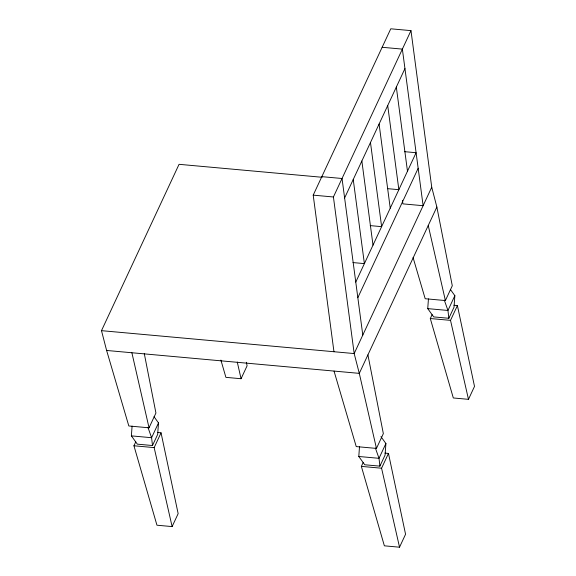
<?xml version="1.0" encoding="UTF-8"?>
<svg xmlns="http://www.w3.org/2000/svg" width="576" height="576" viewBox="0 0 576 576"><rect width="100%" height="100%" fill="white"/><g stroke="black" fill="none" stroke-linecap="round" stroke-linejoin="round"><path stroke-width="0.86" d="M154.03 416.707L158.494 422.921L157.666 434.441L152.496 445.529L137.333 444.154L131.386 435.874L132.084 426.125M380.945 436.63L385.906 443.534L385.078 455.054L379.908 466.142L364.745 464.767L358.798 456.487L359.496 446.738M450.389 289.462L454.853 295.675L454.025 307.195L448.848 318.283L433.692 316.908L427.738 308.628L428.443 298.879M144.274 353.52L155.93 413.021L149.04 427.802L128.822 425.974L106.618 350.46L101.491 330.66L179.057 164.318L322.114 177.278M157.536 432.504L161.05 432.821L178.15 513.648L172.116 526.586L156.953 525.211L133.942 445.774L135.756 441.886M158.494 422.921L151.596 437.71L152.496 445.529M172.116 526.586L154.159 447.61L161.05 432.821M333.958 351.727L313.207 195.142L390.766 28.8L410.983 30.629L431.734 187.222L436.86 207.022L452.29 285.768L445.392 300.557L425.182 298.728L413.064 257.537M220.896 360.086L225.9 377.352L241.063 378.727L247.097 365.789L246.348 362.275M334.03 371.074L356.234 446.587L376.452 448.416L359.294 373.363L354.175 353.563L333.418 196.978L410.983 30.629M344.621 197.971L404.942 68.594M355.774 282.096L416.095 152.719L404.669 151.682M357.833 297.677L418.162 168.3M431.734 187.222L354.175 353.563L101.491 330.66M436.86 207.022L359.294 373.363L106.618 350.46M384.948 453.118L388.469 453.434L405.562 534.262L399.528 547.2L384.372 545.825L361.361 466.387L363.175 462.499M453.895 305.258L457.409 305.575L474.509 386.402L468.475 399.341L453.312 397.966L430.301 318.528L432.115 314.64M376.452 448.416L383.342 433.634L367.913 354.881M385.906 443.534L379.015 458.316L379.908 466.142M454.853 295.675L447.955 310.457L448.848 318.283M399.528 547.2L381.571 468.223L388.469 453.434M468.475 399.341L450.518 320.357L457.409 305.575M382.147 47.282L402.365 49.111L423.122 205.704L402.905 203.868L402.437 200.326M321.826 176.659L342.036 178.495L362.794 335.081M387.432 188.647L398.858 189.684L387.713 105.559M313.207 195.142L333.418 196.978M370.195 225.612L381.622 226.649L370.476 142.524M352.966 262.577L364.385 263.614L353.239 179.489M427.738 308.628L447.955 310.457L444.29 300.074M430.301 318.528L450.518 320.357M131.386 435.874L151.596 437.71L147.938 427.327M358.798 456.487L379.015 458.316L375.35 447.941M133.942 445.774L154.159 447.61M361.361 466.387L381.571 468.223M428.242 225.504L445.392 300.557M237.269 362.052L241.063 378.727M131.882 352.75L149.04 427.802M396.324 87.077L407.477 171.202M379.094 124.042L390.24 208.166M361.858 161.006L373.003 245.131"/></g></svg>
